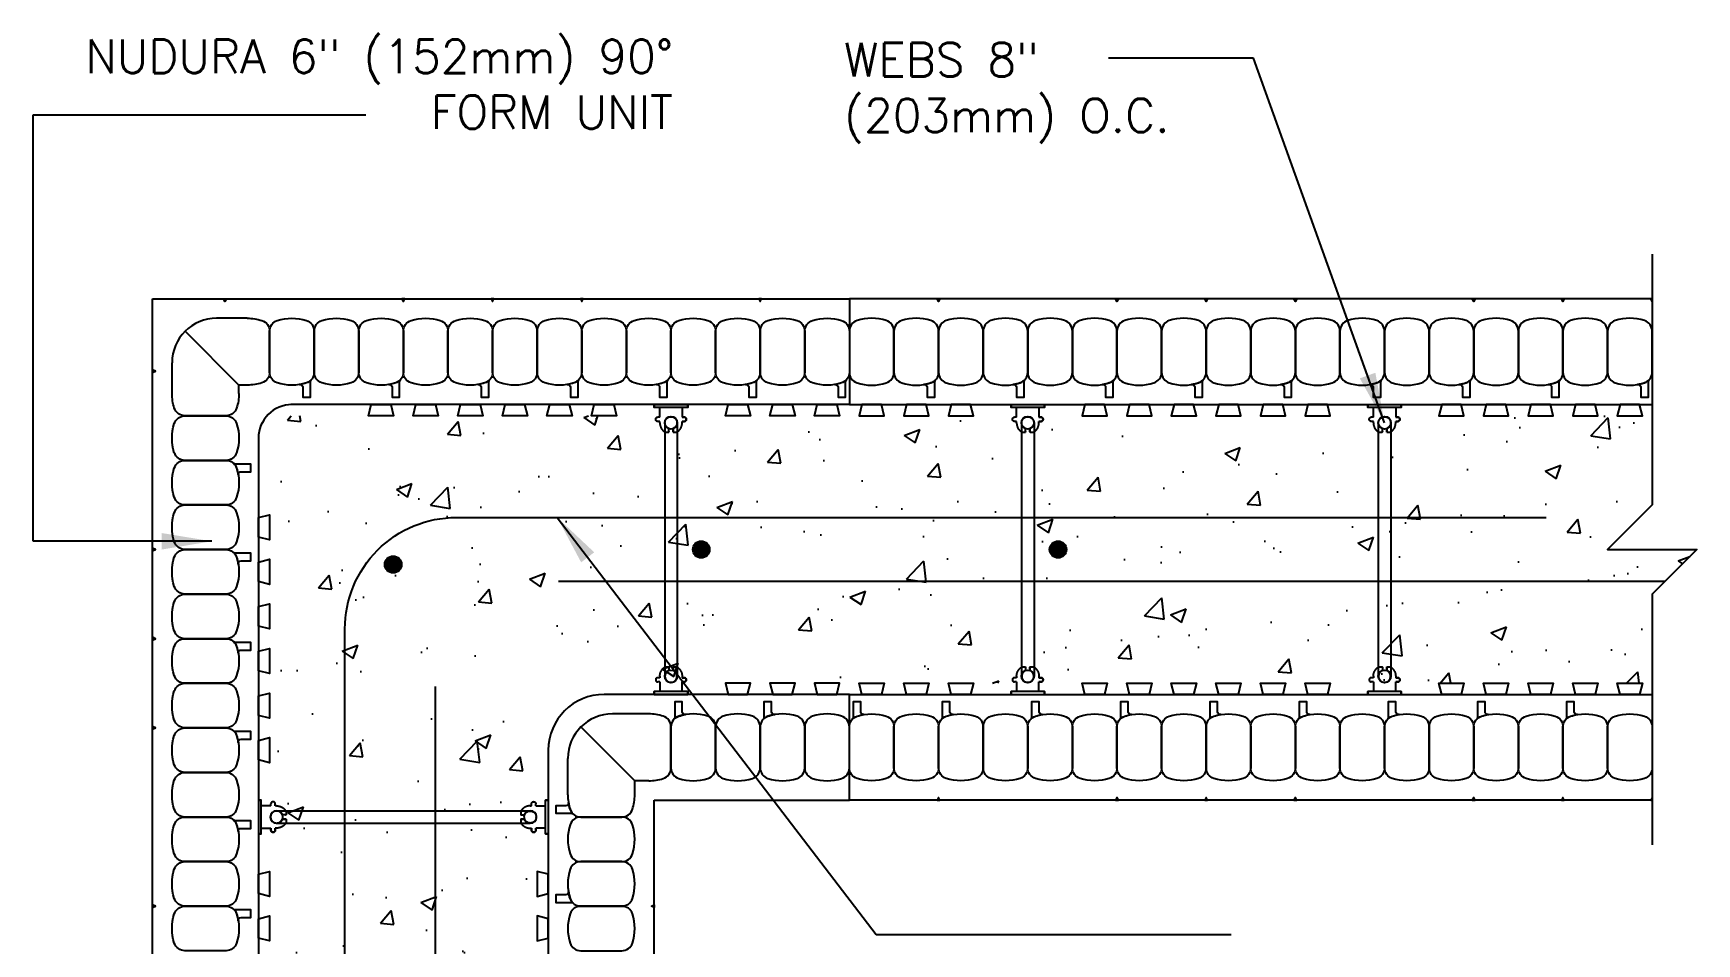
# Model space of a CAD drawing. Header units: inches. Extents: x 131.6 to 168.9, y 194.9 to 245.1.
# Drawn here: x 131.57 to 168.86, y 224.71 to 245.14 of the extents above; entities that cross this region are included whole.
import ezdxf

# ---------------------------------------------------------------- set-up
doc = ezdxf.new("R2010")
doc.units = ezdxf.units.IN
doc.header["$MEASUREMENT"] = 0
for name, color, linetype in [('HATCH', 12, 'Continuous'), ('line25', 2, 'Continuous'), ('LINE3', 3, 'Continuous'), ('LINE50', 5, 'Continuous'), ('LINE65', 3, 'Continuous'), ('LINE9', 9, 'Continuous'), ('TEXT', 4, 'Continuous')]:
    doc.layers.add(name, color=color, linetype=linetype)
doc.styles.add('DIM', font='romans.shx', dxfattribs={"width": 0.7})
doc.styles.get("Standard").update_dxf_attribs({"font": 'romans.shx', "height": 0.75})
doc.dimstyles.new('ext_12', dxfattribs={"dimscale": 12, "dimtxt": 0.09375, "dimasz": 0.09375, "dimexe": 0.09375, "dimexo": 0.0625, "dimgap": 0.0625, "dimtad": 1, "dimdec": 1, "dimzin": 3, "dimdsep": 46, "dimlunit": 4, "dimtxsty": 'DIM', "dimcen": 0.09, "dimdle": 0.09375, "dimclrt": 4, "dimadec": 0, "dimazin": 0, "dimtfac": 1, "dimtdec": 1, "dimtmove": 2, "dimatfit": 3, "dimfxl": 0, "dimfrac": 2, "dimtolj": 1, "dimtzin": 0, "dimarcsym": 0})

# ---------------------------------------------------------------- blocks, each defined once
blk = doc.blocks.new('WEB_6_CENTRE_TOP')
for p, q in [((5.688, 0.141), (0, 0.141)), ((5.688, -0.141), (0, -0.141))]:
    blk.add_line(p, q)
for centre in [(0, 0), (5.688, 0)]:
    blk.add_circle(centre, 0.141)
blk = doc.blocks.new('WEB_CENTRE_TOP')
for p, q in [((-0.141, 5.688), (-0.141, 0)), ((0.141, 5.688), (0.141, 0))]:
    blk.add_line(p, q)
for centre in [(0, 5.688), (0, 0)]:
    blk.add_circle(centre, 0.141)
blk = doc.blocks.new('Connector')
blk.add_point((0.271, 0))
at = {"layer": 'LINE9'}
for p, q in [((0, 0.375), (0, -0.375)), ((0.062, -0.375), (0.062, 0.375)), ((0.281, 0.25), (0.062, 0.25))]:
    blk.add_line(p, q, dxfattribs=at)
for points, weights in [([(0.007, 0.375), (0.004, 0.375), (0, 0.375)], [1, 0.972587069138, 0.950305488115]), ([(0.327, 0.343), (0.308, 0.343), (0.281, 0.317), (0.281, 0.297)], [1, 0.85355339, 0.85355339, 1]), ([(0.328, 0.343), (0.327, 0.343), (0.327, 0.343)], [1, 0.70710678, 1]), ([(0.375, 0.297), (0.375, 0.317), (0.348, 0.343), (0.329, 0.343)], [1, 0.85355339, 0.85355339, 1]), ([(0.406, 0.25), (0.546, 0.25), (0.619, 0.131)], [0.958404415409, 0.794674173519, 0.864651571113]), ([(0.619, 0.052), (0.612, 0.049), (0.604, 0.049)], [0.83615024178, 0.892081430621, 1]), ([(0.281, -0.297), (0.281, -0.317), (0.308, -0.343), (0.327, -0.343)], [1, 0.85355339, 0.85355339, 1]), ([(0.327, -0.343), (0.281, -0.343), (0.281, -0.297)], [1, 0.70710678, 1]), ([(0.329, -0.343), (0.348, -0.343), (0.375, -0.317), (0.375, -0.297)], [1, 0.85355339, 0.85355339, 1]), ([(0.375, -0.297), (0.375, -0.343), (0.329, -0.343)], [1, 0.70710678, 1]), ([(0.619, -0.131), (0.546, -0.25), (0.406, -0.25)], [0.864651574428, 0.794674169686, 0.958404415195]), ([(0.604, -0.049), (0.612, -0.049), (0.619, -0.052)], [1, 0.89208144177, 0.836150253337]), ([(0, -0.375), (0.004, -0.375), (0.007, -0.375)], [0.950305488115, 0.972587069138, 1])]:
    blk.add_rational_spline(points, weights, degree=2, dxfattribs=at)
for points, degree in [([(0, 0.375), (0.002, 0.375), (0.005, 0.375), (0.007, 0.375)], 3), ([(0.007, 0.375), (0.021, 0.375), (0.051, 0.375), (0.062, 0.375), (0.062, 0.375)], 3), ([(0.281, 0.25), (0.281, 0.297)], 1), ([(0.327, 0.343), (0.327, 0.343), (0.328, 0.343), (0.328, 0.343)], 3), ([(0.328, 0.343), (0.329, 0.343), (0.329, 0.343), (0.329, 0.343)], 3), ([(0.375, 0.25), (0.375, 0.297)], 1), ([(0.406, 0.25), (0.375, 0.25)], 1), ([(0.406, 0.25), (0.406, 0.25)], 1), ([(0.406, 0.25), (0.406, 0.25)], 1), ([(0.406, 0.25), (0.406, 0.25)], 1), ([(0.406, 0.25), (0.406, 0.25)], 1), ([(0.406, 0.25), (0.406, 0.25)], 1), ([(0.406, 0.25), (0.406, 0.25)], 1), ([(0.406, 0.25), (0.406, 0.25)], 1), ([(0.406, 0.25), (0.406, 0.25)], 1), ([(0.406, 0.25), (0.406, 0.25)], 1), ([(0.406, 0.25), (0.406, 0.25)], 1), ([(0.406, 0.25), (0.406, 0.25)], 1), ([(0.406, 0.25), (0.406, 0.25)], 1), ([(0.406, 0.25), (0.406, 0.25)], 1), ([(0.406, 0.25), (0.406, 0.25)], 1), ([(0.406, 0.25), (0.406, 0.25)], 1), ([(0.406, 0.25), (0.406, 0.25)], 1), ([(0.406, 0.25), (0.406, 0.25)], 1), ([(0.406, 0.25), (0.406, 0.25)], 1), ([(0.406, 0.25), (0.406, 0.25)], 1), ([(0.406, 0.25), (0.406, 0.25)], 1), ([(0.406, 0.25), (0.406, 0.25)], 1), ([(0.406, 0.25), (0.406, 0.25)], 1), ([(0.406, 0.25), (0.406, 0.25)], 1), ([(0.406, 0.25), (0.406, 0.25)], 1), ([(0.604, 0.049), (0.532, 0.049)], 1), ([(0.532, 0.049), (0.532, 0.049)], 1), ([(0.532, 0.049), (0.532, 0.049)], 1), ([(0.532, 0.049), (0.532, 0.049)], 1), ([(0.532, 0.049), (0.532, 0.049)], 1), ([(0.532, 0.049), (0.532, 0.049)], 1), ([(0.532, 0.049), (0.532, 0.049)], 1), ([(0.532, 0.049), (0.532, 0.049)], 1), ([(0.532, 0.049), (0.532, 0.049)], 1), ([(0.532, 0.049), (0.532, 0.049)], 1), ([(0.532, 0.049), (0.532, 0.049)], 1), ([(0.604, 0.049), (0.609, 0.049), (0.614, 0.05), (0.619, 0.052)], 3), ([(0.604, 0.049), (0.604, 0.049)], 1), ([(0.604, 0.049), (0.604, 0.049)], 1), ([(0.604, 0.049), (0.604, 0.049)], 1), ([(0.604, 0.049), (0.604, 0.049)], 1), ([(0.619, 0.131), (0.619, 0.052)], 1), ([(0.619, 0.131), (0.619, 0.131)], 1), ([(0.619, 0.131), (0.619, 0.131)], 1), ([(0.619, 0.131), (0.619, 0.131)], 1), ([(0.619, 0.131), (0.619, 0.131)], 1), ([(0.062, -0.25), (0.281, -0.25)], 1), ([(0.281, -0.297), (0.281, -0.25)], 1), ([(0.281, -0.25), (0.281, -0.297)], 1), ([(0.328, -0.343), (0.328, -0.343), (0.327, -0.343), (0.327, -0.343)], 3), ([(0.329, -0.343), (0.329, -0.343), (0.329, -0.343), (0.328, -0.343)], 3), ([(0.375, -0.25), (0.375, -0.297)], 1), ([(0.375, -0.297), (0.375, -0.25)], 1), ([(0.406, -0.25), (0.375, -0.25)], 1), ([(0.406, -0.25), (0.406, -0.25)], 1), ([(0.406, -0.25), (0.406, -0.25)], 1), ([(0.406, -0.25), (0.406, -0.25)], 1), ([(0.406, -0.25), (0.406, -0.25)], 1), ([(0.406, -0.25), (0.406, -0.25)], 1), ([(0.406, -0.25), (0.406, -0.25)], 1), ([(0.406, -0.25), (0.406, -0.25)], 1), ([(0.406, -0.25), (0.406, -0.25)], 1), ([(0.406, -0.25), (0.406, -0.25)], 1), ([(0.406, -0.25), (0.406, -0.25)], 1), ([(0.406, -0.25), (0.406, -0.25)], 1), ([(0.532, -0.049), (0.604, -0.049)], 1), ([(0.604, -0.049), (0.58, -0.049), (0.556, -0.049), (0.532, -0.049)], 3), ([(0.532, -0.049), (0.532, -0.049)], 1), ([(0.532, -0.049), (0.532, -0.049)], 1), ([(0.532, -0.049), (0.532, -0.049)], 1), ([(0.532, -0.049), (0.532, -0.049)], 1), ([(0.619, -0.052), (0.614, -0.05), (0.609, -0.049), (0.604, -0.049)], 3), ([(0.604, -0.049), (0.604, -0.049)], 1), ([(0.604, -0.049), (0.604, -0.049)], 1), ([(0.604, -0.049), (0.604, -0.049)], 1), ([(0.604, -0.049), (0.604, -0.049)], 1), ([(0.604, -0.049), (0.604, -0.049)], 1), ([(0.604, -0.049), (0.604, -0.049)], 1), ([(0.604, -0.049), (0.604, -0.049)], 1), ([(0.604, -0.049), (0.604, -0.049)], 1), ([(0.619, -0.052), (0.619, -0.131)], 1), ([(0.619, -0.131), (0.619, -0.131)], 1), ([(0.619, -0.131), (0.619, -0.131)], 1), ([(0.619, -0.131), (0.619, -0.131)], 1), ([(0.619, -0.131), (0.619, -0.131)], 1), ([(0.007, -0.375), (0.005, -0.375), (0.002, -0.375), (0, -0.375)], 3), ([(0.062, -0.375), (0.062, -0.375), (0.051, -0.375), (0.021, -0.375), (0.007, -0.375)], 3)]:
    blk.add_open_spline(points, degree=degree, dxfattribs=at)
for points, weights, knots in [([(0.062, 0.375), (0.062, 0.375), (0.046, 0.375), (0.03, 0.375), (0.007, 0.375)], [0.868718858569, 0.861102746415, 1, 0.861102734288, 0.868718859898], [0, 0, 0, 0.5, 0.5, 1, 1, 1]), ([(0.532, 0.049), (0.472, 0.203), (0.333, 0.113), (0.157, 0), (0.333, -0.113), (0.472, -0.203), (0.532, -0.049)], [0.899508922286, 0.599718215298, 1, 0.54226024, 1, 0.599718224335, 0.899508908749], [0, 0, 0, 0.318112, 0.318112, 0.681888, 0.681888, 1, 1, 1]), ([(0.007, -0.375), (0.03, -0.375), (0.046, -0.375), (0.062, -0.375), (0.062, -0.375)], [0.868718859319, 0.861102739573, 1, 0.861102742958, 0.868718858948], [0, 0, 0, 0.5, 0.5, 1, 1, 1])]:
    blk.add_rational_spline(points, weights, degree=2, knots=knots, dxfattribs=at)

msp = doc.modelspace()

# ---------------------------------------------------------------- hatches: boundary and pattern name
at = {"layer": 'HATCH'}
h = msp.add_hatch(dxfattribs=at)
h.set_pattern_fill('AR-CONC', color=256, scale=0.5, style=0)
h.set_pattern_definition([(50, (18.8955, 17.3955), (3.5863, -0.31376), [0.375, -4.125]), (355, (18.8955, 17.3955), (-0.693757, 3.76096), [0.3, -3.3]), (100.4514, (19.1944, 17.3694), (2.892547, 3.447198), [0.3187, -3.50571]), (46.1842, (18.8955, 18.3955), (5.336205, -0.827595), [0.5625, -6.1875]), (96.6356, (19.34, 18.3265), (4.67331, 4.87059), [0.47805, -5.25856]), (351.1842, (18.8955, 18.3955), (4.67331, 4.87059), [0.45, -4.95]), (21, (19.3955, 18.1455), (2.984535, -2.013094), [0.375, -4.125]), (326, (19.3955, 18.1455), (1.216577, 3.62575), [0.3, -3.3]), (71.4514, (19.6443, 17.9777), (4.201113, 1.612652), [0.3187, -3.50571]), (37.5, (18.8955, 17.3955), (0.060799, 1.664469), [0, -3.26, 0, -3.35, 0, -3.3125]), (7.5, (18.8955, 17.3955), (1.315348, 1.972059), [0, -1.91, 0, -3.185, 0, -1.2625]), (327.5, (17.7805, 17.3955), (2.669112, -0.1127744), [0, -1.25, 0, -3.9, 0, -5.175]), (317.5, (17.2805, 17.3955), (2.91593, 0.500525), [0, -1.625, 0, -2.59, 0, -3.675])])
h.paths.add_polyline_path([(167.865, 234.557), (167.865, 236.557), (136.865, 236.557), (136.865, 202.557), (138.865, 202.557), (139.865, 203.557), (139.865, 201.557), (140.865, 202.557), (142.865, 202.557), (142.865, 230.557), (167.865, 230.557), (167.865, 232.557), (168.865, 233.557), (166.865, 233.557)])
at = {"layer": 'LINE3'}
for points in [[(146.357, 233.557, 1), (146.732, 233.557, 1)], [(154.357, 233.557, 1), (154.732, 233.557, 1)], [(139.822, 233.221, 1), (139.447, 233.221, 1)]]:
    msp.add_hatch(color=256, dxfattribs=at).paths.add_polyline_path(points)

# ---------------------------------------------------------------- linework, layer by layer
at = {"layer": 'line25'}
for p, q in [((149.865, 236.807), (137.345, 236.807)), ((149.865, 236.807), (167.865, 236.807)), ((136.615, 236.057), (136.615, 207.557)), ((149.865, 230.307), (144.365, 230.307)), ((149.865, 230.307), (167.865, 230.307)), ((143.115, 229.057), (143.115, 207.557))]:
    msp.add_line(p, q, dxfattribs=at)
for points in [[(139.584, 236.807), (139.646, 236.557), (139.084, 236.557), (139.146, 236.807)], [(140.584, 236.807), (140.646, 236.557), (140.084, 236.557), (140.146, 236.807)], [(141.584, 236.807), (141.646, 236.557), (141.084, 236.557), (141.146, 236.807)], [(142.584, 236.807), (142.646, 236.557), (142.084, 236.557), (142.146, 236.807)], [(143.584, 236.807), (143.646, 236.557), (143.084, 236.557), (143.146, 236.807)], [(144.584, 236.807), (144.646, 236.557), (144.084, 236.557), (144.146, 236.807)], [(147.584, 236.807), (147.646, 236.557), (147.084, 236.557), (147.146, 236.807)], [(148.584, 236.807), (148.646, 236.557), (148.084, 236.557), (148.146, 236.807)], [(149.584, 236.807), (149.646, 236.557), (149.084, 236.557), (149.146, 236.807)], [(150.146, 236.807), (150.084, 236.557), (150.646, 236.557), (150.584, 236.807)], [(151.146, 236.807), (151.084, 236.557), (151.646, 236.557), (151.584, 236.807)], [(152.146, 236.807), (152.084, 236.557), (152.646, 236.557), (152.584, 236.807)], [(155.146, 236.807), (155.084, 236.557), (155.646, 236.557), (155.584, 236.807)], [(156.146, 236.807), (156.084, 236.557), (156.646, 236.557), (156.584, 236.807)], [(157.146, 236.807), (157.084, 236.557), (157.646, 236.557), (157.584, 236.807)], [(158.146, 236.807), (158.084, 236.557), (158.646, 236.557), (158.584, 236.807)], [(159.146, 236.807), (159.084, 236.557), (159.646, 236.557), (159.584, 236.807)], [(160.146, 236.807), (160.084, 236.557), (160.646, 236.557), (160.584, 236.807)], [(163.146, 236.807), (163.084, 236.557), (163.646, 236.557), (163.584, 236.807)], [(164.146, 236.807), (164.084, 236.557), (164.646, 236.557), (164.584, 236.807)], [(165.146, 236.807), (165.084, 236.557), (165.646, 236.557), (165.584, 236.807)], [(166.146, 236.807), (166.084, 236.557), (166.646, 236.557), (166.584, 236.807)], [(167.146, 236.807), (167.084, 236.557), (167.646, 236.557), (167.584, 236.807)], [(136.615, 234.276), (136.865, 234.338), (136.865, 233.776), (136.615, 233.838)], [(136.615, 233.276), (136.865, 233.338), (136.865, 232.776), (136.615, 232.838)], [(136.615, 232.276), (136.865, 232.338), (136.865, 231.776), (136.615, 231.838)], [(136.615, 231.276), (136.865, 231.338), (136.865, 230.776), (136.615, 230.838)], [(147.584, 230.307), (147.646, 230.557), (147.084, 230.557), (147.146, 230.307)], [(148.584, 230.307), (148.646, 230.557), (148.084, 230.557), (148.146, 230.307)], [(149.584, 230.307), (149.646, 230.557), (149.084, 230.557), (149.146, 230.307)], [(150.146, 230.307), (150.084, 230.557), (150.646, 230.557), (150.584, 230.307)], [(151.146, 230.307), (151.084, 230.557), (151.646, 230.557), (151.584, 230.307)], [(152.146, 230.307), (152.084, 230.557), (152.646, 230.557), (152.584, 230.307)], [(155.146, 230.307), (155.084, 230.557), (155.646, 230.557), (155.584, 230.307)], [(156.146, 230.307), (156.084, 230.557), (156.646, 230.557), (156.584, 230.307)], [(157.146, 230.307), (157.084, 230.557), (157.646, 230.557), (157.584, 230.307)], [(158.146, 230.307), (158.084, 230.557), (158.646, 230.557), (158.584, 230.307)], [(159.146, 230.307), (159.084, 230.557), (159.646, 230.557), (159.584, 230.307)], [(160.146, 230.307), (160.084, 230.557), (160.646, 230.557), (160.584, 230.307)], [(163.146, 230.307), (163.084, 230.557), (163.646, 230.557), (163.584, 230.307)], [(164.146, 230.307), (164.084, 230.557), (164.646, 230.557), (164.584, 230.307)], [(165.146, 230.307), (165.084, 230.557), (165.646, 230.557), (165.584, 230.307)], [(166.146, 230.307), (166.084, 230.557), (166.646, 230.557), (166.584, 230.307)], [(167.146, 230.307), (167.084, 230.557), (167.646, 230.557), (167.584, 230.307)], [(136.615, 230.276), (136.865, 230.338), (136.865, 229.776), (136.615, 229.838)], [(136.615, 229.276), (136.865, 229.338), (136.865, 228.776), (136.615, 228.838)], [(136.615, 226.276), (136.865, 226.338), (136.865, 225.776), (136.615, 225.838)], [(143.115, 226.276), (142.865, 226.338), (142.865, 225.776), (143.115, 225.838)], [(136.615, 225.276), (136.865, 225.338), (136.865, 224.776), (136.615, 224.838)], [(143.115, 225.276), (142.865, 225.338), (142.865, 224.776), (143.115, 224.838)]]:
    msp.add_lwpolyline(points, close=True, dxfattribs=at)
for centre, radius, end in [((137.365, 236.057), 0.75, 180.0193), ((144.365, 229.057), 1.25, 180)]:
    msp.add_arc(centre, radius, 90, end, dxfattribs=at)
at = {"layer": 'LINE3'}
for p, q in [((168.146, 232.839), (143.345, 232.839)), ((140.583, 202.276), (140.583, 230.487))]:
    msp.add_line(p, q, dxfattribs=at)
for centre in [(146.544, 233.557), (154.544, 233.557), (139.635, 233.221)]:
    msp.add_circle(centre, 0.188, dxfattribs=at)
at = {"layer": 'LINE50'}
for p, q in [((134.24, 207.557), (134.24, 239.182)), ((134.24, 239.182), (149.865, 239.182)), ((149.865, 239.182), (149.865, 236.807)), ((167.865, 239.182), (149.865, 239.182)), ((149.865, 239.182), (149.865, 236.807)), ((149.865, 227.932), (149.865, 230.307)), ((149.865, 227.932), (149.865, 230.307)), ((145.49, 207.557), (145.49, 227.932)), ((145.49, 227.932), (149.865, 227.932)), ((167.865, 227.932), (149.865, 227.932))]:
    msp.add_line(p, q, dxfattribs=at)
at = {"layer": 'LINE65', "flags": 128}
msp.add_lwpolyline([(138.555, 207.932), (138.555, 231.776), (138.555, 231.776, -0.414214), (141.055, 234.276), (165.49, 234.276)], format="xyb", dxfattribs=at)
at = {"layer": 'LINE9'}
for p, q in [((136.365, 238.745), (135.677, 238.745)), ((136.177, 237.245), (134.97, 238.452)), ((134.677, 237.057), (134.677, 237.745)), ((136.365, 237.245), (136.177, 237.245)), ((136.177, 237.057), (136.177, 237.245)), ((145.365, 229.87), (144.552, 229.87)), ((145.052, 228.37), (143.845, 229.577)), ((143.552, 228.057), (143.552, 228.87)), ((145.052, 228.057), (145.052, 228.37)), ((145.365, 228.37), (145.052, 228.37))]:
    msp.add_line(p, q, dxfattribs=at)
for points in [[(167.865, 240.182), (167.865, 234.557), (166.865, 233.557), (168.865, 233.557), (167.865, 232.557), (167.865, 226.932)], [(167.865, 239.118), (167.833, 239.182), (167.865, 239.182)], [(167.865, 227.997), (167.833, 227.932), (167.865, 227.932)]]:
    msp.add_lwpolyline(points, dxfattribs=at)
for points in [[(135.896, 239.182), (135.865, 239.118), (135.833, 239.182)], [(139.833, 239.182), (139.865, 239.118), (139.896, 239.182)], [(141.833, 239.182), (141.865, 239.118), (141.896, 239.182)], [(143.833, 239.182), (143.865, 239.118), (143.896, 239.182)], [(147.833, 239.182), (147.865, 239.118), (147.896, 239.182)], [(151.896, 239.182), (151.865, 239.118), (151.833, 239.182)], [(155.896, 239.182), (155.865, 239.118), (155.833, 239.182)], [(157.896, 239.182), (157.865, 239.118), (157.833, 239.182)], [(159.896, 239.182), (159.865, 239.118), (159.833, 239.182)], [(163.896, 239.182), (163.865, 239.118), (163.833, 239.182)], [(165.896, 239.182), (165.865, 239.118), (165.833, 239.182)], [(134.24, 237.526), (134.304, 237.557), (134.24, 237.588)], [(134.24, 233.526), (134.304, 233.557), (134.24, 233.588)], [(134.24, 231.526), (134.304, 231.557), (134.24, 231.588)], [(134.24, 229.526), (134.304, 229.557), (134.24, 229.588)], [(151.896, 227.932), (151.865, 227.997), (151.833, 227.932)], [(155.896, 227.932), (155.865, 227.997), (155.833, 227.932)], [(157.896, 227.932), (157.865, 227.997), (157.833, 227.932)], [(159.896, 227.932), (159.865, 227.997), (159.833, 227.932)], [(163.896, 227.932), (163.865, 227.997), (163.833, 227.932)], [(165.896, 227.932), (165.865, 227.997), (165.833, 227.932)], [(134.24, 225.526), (134.304, 225.557), (134.24, 225.588)], [(145.49, 225.526), (145.425, 225.557), (145.49, 225.588)]]:
    msp.add_lwpolyline(points, close=True, dxfattribs=at)
for points in [[(136.365, 238.745, -0.078351), (136.692, 238.693, -0.325305), (136.865, 238.455), (136.865, 237.534, -0.325305), (136.692, 237.296, -0.157671)], [(136.692, 237.296, -0.078351), (136.365, 237.245, -0.325305)], [(136.177, 237.057, -0.078351), (136.126, 236.73, -0.325305), (135.888, 236.557), (134.967, 236.557, -0.325305), (134.729, 236.73, -0.078351), (134.677, 237.057, -0.325305)], [(145.692, 229.818, 0.078351), (145.365, 229.87, 0.325305)], [(145.365, 228.37, 0.078351), (145.692, 228.421, 0.325305), (145.865, 228.659), (145.865, 229.58, 0.325305), (145.692, 229.818, 0.157671)], [(143.552, 228.057, 0.078351), (143.604, 227.73, 0.325305), (143.842, 227.557), (144.763, 227.557, 0.325305), (145.001, 227.73, 0.078351), (145.052, 228.057, 0.325305)]]:
    msp.add_lwpolyline(points, format="xyb", dxfattribs=at)
for points in [[(137.692, 237.296, -0.157671), (137.038, 237.296, -0.325305), (136.865, 237.534), (136.865, 238.455, -0.325305), (137.038, 238.693, -0.157671), (137.692, 238.693, -0.325305), (137.865, 238.455), (137.865, 237.534, -0.325305)], [(138.692, 237.296, -0.157671), (138.038, 237.296, -0.325305), (137.865, 237.534), (137.865, 238.455, -0.325305), (138.038, 238.693, -0.157671), (138.692, 238.693, -0.325305), (138.865, 238.455), (138.865, 237.534, -0.325305)], [(139.692, 237.296, -0.157671), (139.038, 237.296, -0.325305), (138.865, 237.534), (138.865, 238.455, -0.325305), (139.038, 238.693, -0.157671), (139.692, 238.693, -0.325305), (139.865, 238.455), (139.865, 237.534, -0.325305)], [(140.692, 237.296, -0.157671), (140.038, 237.296, -0.325305), (139.865, 237.534), (139.865, 238.455, -0.325305), (140.038, 238.693, -0.157671), (140.692, 238.693, -0.325305), (140.865, 238.455), (140.865, 237.534, -0.325305)], [(141.692, 237.296, -0.157671), (141.038, 237.296, -0.325305), (140.865, 237.534), (140.865, 238.455, -0.325305), (141.038, 238.693, -0.157671), (141.692, 238.693, -0.325305), (141.865, 238.455), (141.865, 237.534, -0.325305)], [(142.692, 237.296, -0.157671), (142.038, 237.296, -0.325305), (141.865, 237.534), (141.865, 238.455, -0.325305), (142.038, 238.693, -0.157671), (142.692, 238.693, -0.325305), (142.865, 238.455), (142.865, 237.534, -0.325305)], [(143.692, 237.296, -0.157671), (143.038, 237.296, -0.325305), (142.865, 237.534), (142.865, 238.455, -0.325305), (143.038, 238.693, -0.157671), (143.692, 238.693, -0.325305), (143.865, 238.455), (143.865, 237.534, -0.325305)], [(144.692, 237.296, -0.157671), (144.038, 237.296, -0.325305), (143.865, 237.534), (143.865, 238.455, -0.325305), (144.038, 238.693, -0.157671), (144.692, 238.693, -0.325305), (144.865, 238.455), (144.865, 237.534, -0.325305)], [(145.692, 237.296, -0.157671), (145.038, 237.296, -0.325305), (144.865, 237.534), (144.865, 238.455, -0.325305), (145.038, 238.693, -0.157671), (145.692, 238.693, -0.325305), (145.865, 238.455), (145.865, 237.534, -0.325305)], [(146.692, 237.296, -0.157671), (146.038, 237.296, -0.325305), (145.865, 237.534), (145.865, 238.455, -0.325305), (146.038, 238.693, -0.157671), (146.692, 238.693, -0.325305), (146.865, 238.455), (146.865, 237.534, -0.325305)], [(147.692, 237.296, -0.157671), (147.038, 237.296, -0.325305), (146.865, 237.534), (146.865, 238.455, -0.325305), (147.038, 238.693, -0.157671), (147.692, 238.693, -0.325305), (147.865, 238.455), (147.865, 237.534, -0.325305)], [(148.692, 237.296, -0.157671), (148.038, 237.296, -0.325305), (147.865, 237.534), (147.865, 238.455, -0.325305), (148.038, 238.693, -0.157671), (148.692, 238.693, -0.325305), (148.865, 238.455), (148.865, 237.534, -0.325305)], [(149.692, 237.296, -0.157671), (149.038, 237.296, -0.325305), (148.865, 237.534), (148.865, 238.455, -0.325305), (149.038, 238.693, -0.157671), (149.692, 238.693, -0.325305), (149.865, 238.455), (149.865, 237.534, -0.325305)], [(150.038, 237.296, 0.157671), (150.692, 237.296, 0.325305), (150.865, 237.534), (150.865, 238.455, 0.325305), (150.692, 238.693, 0.157671), (150.038, 238.693, 0.325305), (149.865, 238.455), (149.865, 237.534, 0.325305)], [(151.038, 237.296, 0.157671), (151.692, 237.296, 0.325305), (151.865, 237.534), (151.865, 238.455, 0.325305), (151.692, 238.693, 0.157671), (151.038, 238.693, 0.325305), (150.865, 238.455), (150.865, 237.534, 0.325305)], [(152.038, 237.296, 0.157671), (152.692, 237.296, 0.325305), (152.865, 237.534), (152.865, 238.455, 0.325305), (152.692, 238.693, 0.157671), (152.038, 238.693, 0.325305), (151.865, 238.455), (151.865, 237.534, 0.325305)], [(153.038, 237.296, 0.157671), (153.692, 237.296, 0.325305), (153.865, 237.534), (153.865, 238.455, 0.325305), (153.692, 238.693, 0.157671), (153.038, 238.693, 0.325305), (152.865, 238.455), (152.865, 237.534, 0.325305)], [(154.038, 237.296, 0.157671), (154.692, 237.296, 0.325305), (154.865, 237.534), (154.865, 238.455, 0.325305), (154.692, 238.693, 0.157671), (154.038, 238.693, 0.325305), (153.865, 238.455), (153.865, 237.534, 0.325305)], [(155.038, 237.296, 0.157671), (155.692, 237.296, 0.325305), (155.865, 237.534), (155.865, 238.455, 0.325305), (155.692, 238.693, 0.157671), (155.038, 238.693, 0.325305), (154.865, 238.455), (154.865, 237.534, 0.325305)], [(156.038, 237.296, 0.157671), (156.692, 237.296, 0.325305), (156.865, 237.534), (156.865, 238.455, 0.325305), (156.692, 238.693, 0.157671), (156.038, 238.693, 0.325305), (155.865, 238.455), (155.865, 237.534, 0.325305)], [(157.038, 237.296, 0.157671), (157.692, 237.296, 0.325305), (157.865, 237.534), (157.865, 238.455, 0.325305), (157.692, 238.693, 0.157671), (157.038, 238.693, 0.325305), (156.865, 238.455), (156.865, 237.534, 0.325305)], [(158.038, 237.296, 0.157671), (158.692, 237.296, 0.325305), (158.865, 237.534), (158.865, 238.455, 0.325305), (158.692, 238.693, 0.157671), (158.038, 238.693, 0.325305), (157.865, 238.455), (157.865, 237.534, 0.325305)], [(159.038, 237.296, 0.157671), (159.692, 237.296, 0.325305), (159.865, 237.534), (159.865, 238.455, 0.325305), (159.692, 238.693, 0.157671), (159.038, 238.693, 0.325305), (158.865, 238.455), (158.865, 237.534, 0.325305)], [(160.038, 237.296, 0.157671), (160.692, 237.296, 0.325305), (160.865, 237.534), (160.865, 238.455, 0.325305), (160.692, 238.693, 0.157671), (160.038, 238.693, 0.325305), (159.865, 238.455), (159.865, 237.534, 0.325305)], [(161.038, 237.296, 0.157671), (161.692, 237.296, 0.325305), (161.865, 237.534), (161.865, 238.455, 0.325305), (161.692, 238.693, 0.157671), (161.038, 238.693, 0.325305), (160.865, 238.455), (160.865, 237.534, 0.325305)], [(162.038, 237.296, 0.157671), (162.692, 237.296, 0.325305), (162.865, 237.534), (162.865, 238.455, 0.325305), (162.692, 238.693, 0.157671), (162.038, 238.693, 0.325305), (161.865, 238.455), (161.865, 237.534, 0.325305)], [(163.038, 237.296, 0.157671), (163.692, 237.296, 0.325305), (163.865, 237.534), (163.865, 238.455, 0.325305), (163.692, 238.693, 0.157671), (163.038, 238.693, 0.325305), (162.865, 238.455), (162.865, 237.534, 0.325305)], [(164.038, 237.296, 0.157671), (164.692, 237.296, 0.325305), (164.865, 237.534), (164.865, 238.455, 0.325305), (164.692, 238.693, 0.157671), (164.038, 238.693, 0.325305), (163.865, 238.455), (163.865, 237.534, 0.325305)], [(165.038, 237.296, 0.157671), (165.692, 237.296, 0.325305), (165.865, 237.534), (165.865, 238.455, 0.325305), (165.692, 238.693, 0.157671), (165.038, 238.693, 0.325305), (164.865, 238.455), (164.865, 237.534, 0.325305)], [(166.038, 237.296, 0.157671), (166.692, 237.296, 0.325305), (166.865, 237.534), (166.865, 238.455, 0.325305), (166.692, 238.693, 0.157671), (166.038, 238.693, 0.325305), (165.865, 238.455), (165.865, 237.534, 0.325305)], [(167.038, 237.296, 0.157671), (167.692, 237.296, 0.325305), (167.865, 237.534), (167.865, 238.455, 0.325305), (167.692, 238.693, 0.157671), (167.038, 238.693, 0.325305), (166.865, 238.455), (166.865, 237.534, 0.325305)], [(137.692, 237.296, -0.037267), (137.538, 237.259, -0.463036), (137.611, 237.197), (137.611, 236.976), (137.781, 236.976), (137.781, 237.322, -0.189002), (137.798, 237.364, -0.128407)], [(139.692, 237.296, -0.037267), (139.538, 237.259, -0.463036), (139.611, 237.197), (139.611, 236.976), (139.781, 236.976), (139.781, 237.322, -0.189002), (139.798, 237.364, -0.128407)], [(141.692, 237.296, -0.037267), (141.538, 237.259, -0.463036), (141.611, 237.197), (141.611, 236.976), (141.781, 236.976), (141.781, 237.322, -0.189002), (141.798, 237.364, -0.128407)], [(143.692, 237.296, -0.037267), (143.538, 237.259, -0.463036), (143.611, 237.197), (143.611, 236.976), (143.781, 236.976), (143.781, 237.322, -0.189002), (143.798, 237.364, -0.128407)], [(145.692, 237.296, -0.037267), (145.538, 237.259, -0.463036), (145.611, 237.197), (145.611, 236.976), (145.781, 236.976), (145.781, 237.322, -0.189002), (145.798, 237.364, -0.128407)], [(147.692, 237.296, -0.037267), (147.538, 237.259, -0.463036), (147.611, 237.197), (147.611, 236.976), (147.781, 236.976), (147.781, 237.322, -0.189002), (147.798, 237.364, -0.128407)], [(149.692, 237.296, -0.037267), (149.538, 237.259, -0.463036), (149.611, 237.197), (149.611, 236.976), (149.781, 236.976), (149.781, 237.322, -0.189002), (149.798, 237.364, -0.128407)], [(151.692, 237.296, -0.037267), (151.538, 237.259, -0.463036), (151.611, 237.197), (151.611, 236.976), (151.781, 236.976), (151.781, 237.322, -0.189002), (151.798, 237.364, -0.128407)], [(153.692, 237.296, -0.037267), (153.538, 237.259, -0.463036), (153.611, 237.197), (153.611, 236.976), (153.781, 236.976), (153.781, 237.322, -0.189002), (153.798, 237.364, -0.128407)], [(155.692, 237.296, -0.037267), (155.538, 237.259, -0.463036), (155.611, 237.197), (155.611, 236.976), (155.781, 236.976), (155.781, 237.322, -0.189002), (155.798, 237.364, -0.128407)], [(157.692, 237.296, -0.037267), (157.538, 237.259, -0.463036), (157.611, 237.197), (157.611, 236.976), (157.781, 236.976), (157.781, 237.322, -0.189002), (157.798, 237.364, -0.128407)], [(159.692, 237.296, -0.037267), (159.538, 237.259, -0.463036), (159.611, 237.197), (159.611, 236.976), (159.781, 236.976), (159.781, 237.322, -0.189002), (159.798, 237.364, -0.128407)], [(161.692, 237.296, -0.037267), (161.538, 237.259, -0.463036), (161.611, 237.197), (161.611, 236.976), (161.781, 236.976), (161.781, 237.322, -0.189002), (161.798, 237.364, -0.128407)], [(163.692, 237.296, -0.037267), (163.538, 237.259, -0.463036), (163.611, 237.197), (163.611, 236.976), (163.781, 236.976), (163.781, 237.322, -0.189002), (163.798, 237.364, -0.128407)], [(165.692, 237.296, -0.037267), (165.538, 237.259, -0.463036), (165.611, 237.197), (165.611, 236.976), (165.781, 236.976), (165.781, 237.322, -0.189002), (165.798, 237.364, -0.128407)], [(167.692, 237.296, -0.037267), (167.538, 237.259, -0.463036), (167.611, 237.197), (167.611, 236.976), (167.781, 236.976), (167.781, 237.322, -0.189002), (167.798, 237.364, -0.128407)], [(136.126, 236.384, -0.157671), (136.126, 235.73, -0.325305), (135.888, 235.557), (134.967, 235.557, -0.325305), (134.729, 235.73, -0.157671), (134.729, 236.384, -0.325305), (134.967, 236.557), (135.888, 236.557, -0.325305)], [(136.126, 235.384, -0.157671), (136.126, 234.73, -0.325305), (135.888, 234.557), (134.967, 234.557, -0.325305), (134.729, 234.73, -0.157671), (134.729, 235.384, -0.325305), (134.967, 235.557), (135.888, 235.557, -0.325305)], [(136.126, 235.384, -0.037267), (136.163, 235.23, -0.463036), (136.225, 235.303), (136.446, 235.303), (136.446, 235.474), (136.1, 235.474, -0.189002), (136.058, 235.491, -0.128407)], [(136.126, 234.384, -0.157671), (136.126, 233.73, -0.325305), (135.888, 233.557), (134.967, 233.557, -0.325305), (134.729, 233.73, -0.157671), (134.729, 234.384, -0.325305), (134.967, 234.557), (135.888, 234.557, -0.325305)], [(136.126, 233.384, -0.157671), (136.126, 232.73, -0.325305), (135.888, 232.557), (134.967, 232.557, -0.325305), (134.729, 232.73, -0.157671), (134.729, 233.384, -0.325305), (134.967, 233.557), (135.888, 233.557, -0.325305)], [(136.126, 233.384, -0.037267), (136.163, 233.23, -0.463036), (136.225, 233.303), (136.446, 233.303), (136.446, 233.474), (136.1, 233.474, -0.189002), (136.058, 233.491, -0.128407)], [(136.126, 232.384, -0.157671), (136.126, 231.73, -0.325305), (135.888, 231.557), (134.967, 231.557, -0.325305), (134.729, 231.73, -0.157671), (134.729, 232.384, -0.325305), (134.967, 232.557), (135.888, 232.557, -0.325305)], [(136.126, 231.384, -0.157671), (136.126, 230.73, -0.325305), (135.888, 230.557), (134.967, 230.557, -0.325305), (134.729, 230.73, -0.157671), (134.729, 231.384, -0.325305), (134.967, 231.557), (135.888, 231.557, -0.325305)], [(136.126, 231.384, -0.037267), (136.163, 231.23, -0.463036), (136.225, 231.303), (136.446, 231.303), (136.446, 231.474), (136.1, 231.474, -0.189002), (136.058, 231.491, -0.128407)], [(136.126, 230.384, -0.157671), (136.126, 229.73, -0.325305), (135.888, 229.557), (134.967, 229.557, -0.325305), (134.729, 229.73, -0.157671), (134.729, 230.384, -0.325305), (134.967, 230.557), (135.888, 230.557, -0.325305)], [(146.038, 229.818, -0.037267), (146.191, 229.855, -0.463036), (146.119, 229.917), (146.119, 230.139), (145.948, 230.139), (145.948, 229.793, -0.189002), (145.931, 229.75, -0.128407)], [(148.038, 229.818, -0.037267), (148.191, 229.855, -0.463036), (148.119, 229.917), (148.119, 230.139), (147.948, 230.139), (147.948, 229.793, -0.189002), (147.931, 229.75, -0.128407)], [(150.038, 229.818, -0.037267), (150.191, 229.855, -0.463036), (150.119, 229.917), (150.119, 230.139), (149.948, 230.139), (149.948, 229.793, -0.189002), (149.931, 229.75, -0.128407)], [(152.038, 229.818, -0.037267), (152.191, 229.855, -0.463036), (152.119, 229.917), (152.119, 230.139), (151.948, 230.139), (151.948, 229.793, -0.189002), (151.931, 229.75, -0.128407)], [(154.038, 229.818, -0.037267), (154.191, 229.855, -0.463036), (154.119, 229.917), (154.119, 230.139), (153.948, 230.139), (153.948, 229.793, -0.189002), (153.931, 229.75, -0.128407)], [(156.038, 229.818, -0.037267), (156.191, 229.855, -0.463036), (156.119, 229.917), (156.119, 230.139), (155.948, 230.139), (155.948, 229.793, -0.189002), (155.931, 229.75, -0.128407)], [(158.038, 229.818, -0.037267), (158.191, 229.855, -0.463036), (158.119, 229.917), (158.119, 230.139), (157.948, 230.139), (157.948, 229.793, -0.189002), (157.931, 229.75, -0.128407)], [(160.038, 229.818, -0.037267), (160.191, 229.855, -0.463036), (160.119, 229.917), (160.119, 230.139), (159.948, 230.139), (159.948, 229.793, -0.189002), (159.931, 229.75, -0.128407)], [(162.038, 229.818, -0.037267), (162.191, 229.855, -0.463036), (162.119, 229.917), (162.119, 230.139), (161.948, 230.139), (161.948, 229.793, -0.189002), (161.931, 229.75, -0.128407)], [(164.038, 229.818, -0.037267), (164.191, 229.855, -0.463036), (164.119, 229.917), (164.119, 230.139), (163.948, 230.139), (163.948, 229.793, -0.189002), (163.931, 229.75, -0.128407)], [(166.038, 229.818, -0.037267), (166.191, 229.855, -0.463036), (166.119, 229.917), (166.119, 230.139), (165.948, 230.139), (165.948, 229.793, -0.189002), (165.931, 229.75, -0.128407)], [(146.692, 229.818, 0.157671), (146.038, 229.818, 0.325305), (145.865, 229.58), (145.865, 228.659, 0.325305), (146.038, 228.421, 0.157671), (146.692, 228.421, 0.325305), (146.865, 228.659), (146.865, 229.58, 0.325305)], [(147.692, 229.818, 0.157671), (147.038, 229.818, 0.325305), (146.865, 229.58), (146.865, 228.659, 0.325305), (147.038, 228.421, 0.157671), (147.692, 228.421, 0.325305), (147.865, 228.659), (147.865, 229.58, 0.325305)], [(148.692, 229.818, 0.157671), (148.038, 229.818, 0.325305), (147.865, 229.58), (147.865, 228.659, 0.325305), (148.038, 228.421, 0.157671), (148.692, 228.421, 0.325305), (148.865, 228.659), (148.865, 229.58, 0.325305)], [(149.692, 229.818, 0.157671), (149.038, 229.818, 0.325305), (148.865, 229.58), (148.865, 228.659, 0.325305), (149.038, 228.421, 0.157671), (149.692, 228.421, 0.325305), (149.865, 228.659), (149.865, 229.58, 0.325305)], [(150.038, 229.818, -0.157671), (150.692, 229.818, -0.325305), (150.865, 229.58), (150.865, 228.659, -0.325305), (150.692, 228.421, -0.157671), (150.038, 228.421, -0.325305), (149.865, 228.659), (149.865, 229.58, -0.325305)], [(151.038, 229.818, -0.157671), (151.692, 229.818, -0.325305), (151.865, 229.58), (151.865, 228.659, -0.325305), (151.692, 228.421, -0.157671), (151.038, 228.421, -0.325305), (150.865, 228.659), (150.865, 229.58, -0.325305)], [(152.038, 229.818, -0.157671), (152.692, 229.818, -0.325305), (152.865, 229.58), (152.865, 228.659, -0.325305), (152.692, 228.421, -0.157671), (152.038, 228.421, -0.325305), (151.865, 228.659), (151.865, 229.58, -0.325305)], [(153.038, 229.818, -0.157671), (153.692, 229.818, -0.325305), (153.865, 229.58), (153.865, 228.659, -0.325305), (153.692, 228.421, -0.157671), (153.038, 228.421, -0.325305), (152.865, 228.659), (152.865, 229.58, -0.325305)], [(154.038, 229.818, -0.157671), (154.692, 229.818, -0.325305), (154.865, 229.58), (154.865, 228.659, -0.325305), (154.692, 228.421, -0.157671), (154.038, 228.421, -0.325305), (153.865, 228.659), (153.865, 229.58, -0.325305)], [(155.038, 229.818, -0.157671), (155.692, 229.818, -0.325305), (155.865, 229.58), (155.865, 228.659, -0.325305), (155.692, 228.421, -0.157671), (155.038, 228.421, -0.325305), (154.865, 228.659), (154.865, 229.58, -0.325305)], [(156.038, 229.818, -0.157671), (156.692, 229.818, -0.325305), (156.865, 229.58), (156.865, 228.659, -0.325305), (156.692, 228.421, -0.157671), (156.038, 228.421, -0.325305), (155.865, 228.659), (155.865, 229.58, -0.325305)], [(157.038, 229.818, -0.157671), (157.692, 229.818, -0.325305), (157.865, 229.58), (157.865, 228.659, -0.325305), (157.692, 228.421, -0.157671), (157.038, 228.421, -0.325305), (156.865, 228.659), (156.865, 229.58, -0.325305)], [(158.038, 229.818, -0.157671), (158.692, 229.818, -0.325305), (158.865, 229.58), (158.865, 228.659, -0.325305), (158.692, 228.421, -0.157671), (158.038, 228.421, -0.325305), (157.865, 228.659), (157.865, 229.58, -0.325305)], [(159.038, 229.818, -0.157671), (159.692, 229.818, -0.325305), (159.865, 229.58), (159.865, 228.659, -0.325305), (159.692, 228.421, -0.157671), (159.038, 228.421, -0.325305), (158.865, 228.659), (158.865, 229.58, -0.325305)], [(160.038, 229.818, -0.157671), (160.692, 229.818, -0.325305), (160.865, 229.58), (160.865, 228.659, -0.325305), (160.692, 228.421, -0.157671), (160.038, 228.421, -0.325305), (159.865, 228.659), (159.865, 229.58, -0.325305)], [(161.038, 229.818, -0.157671), (161.692, 229.818, -0.325305), (161.865, 229.58), (161.865, 228.659, -0.325305), (161.692, 228.421, -0.157671), (161.038, 228.421, -0.325305), (160.865, 228.659), (160.865, 229.58, -0.325305)], [(162.038, 229.818, -0.157671), (162.692, 229.818, -0.325305), (162.865, 229.58), (162.865, 228.659, -0.325305), (162.692, 228.421, -0.157671), (162.038, 228.421, -0.325305), (161.865, 228.659), (161.865, 229.58, -0.325305)], [(163.038, 229.818, -0.157671), (163.692, 229.818, -0.325305), (163.865, 229.58), (163.865, 228.659, -0.325305), (163.692, 228.421, -0.157671), (163.038, 228.421, -0.325305), (162.865, 228.659), (162.865, 229.58, -0.325305)], [(164.038, 229.818, -0.157671), (164.692, 229.818, -0.325305), (164.865, 229.58), (164.865, 228.659, -0.325305), (164.692, 228.421, -0.157671), (164.038, 228.421, -0.325305), (163.865, 228.659), (163.865, 229.58, -0.325305)], [(165.038, 229.818, -0.157671), (165.692, 229.818, -0.325305), (165.865, 229.58), (165.865, 228.659, -0.325305), (165.692, 228.421, -0.157671), (165.038, 228.421, -0.325305), (164.865, 228.659), (164.865, 229.58, -0.325305)], [(166.038, 229.818, -0.157671), (166.692, 229.818, -0.325305), (166.865, 229.58), (166.865, 228.659, -0.325305), (166.692, 228.421, -0.157671), (166.038, 228.421, -0.325305), (165.865, 228.659), (165.865, 229.58, -0.325305)], [(167.038, 229.818, -0.157671), (167.692, 229.818, -0.325305), (167.865, 229.58), (167.865, 228.659, -0.325305), (167.692, 228.421, -0.157671), (167.038, 228.421, -0.325305), (166.865, 228.659), (166.865, 229.58, -0.325305)], [(136.126, 229.384, -0.157671), (136.126, 228.73, -0.325305), (135.888, 228.557), (134.967, 228.557, -0.325305), (134.729, 228.73, -0.157671), (134.729, 229.384, -0.325305), (134.967, 229.557), (135.888, 229.557, -0.325305)], [(136.126, 229.384, -0.037267), (136.163, 229.23, -0.463036), (136.225, 229.303), (136.446, 229.303), (136.446, 229.474), (136.1, 229.474, -0.189002), (136.058, 229.491, -0.128407)], [(136.126, 228.384, -0.157671), (136.126, 227.73, -0.325305), (135.888, 227.557), (134.967, 227.557, -0.325305), (134.729, 227.73, -0.157671), (134.729, 228.384, -0.325305), (134.967, 228.557), (135.888, 228.557, -0.325305)], [(136.126, 227.384, -0.157671), (136.126, 226.73, -0.325305), (135.888, 226.557), (134.967, 226.557, -0.325305), (134.729, 226.73, -0.157671), (134.729, 227.384, -0.325305), (134.967, 227.557), (135.888, 227.557, -0.325305)], [(143.604, 227.73, -0.037267), (143.566, 227.884, -0.463036), (143.505, 227.811), (143.283, 227.811), (143.283, 227.64), (143.629, 227.64, -0.189002), (143.672, 227.624, -0.128407)], [(143.604, 227.384, 0.157671), (143.604, 226.73, 0.325305), (143.842, 226.557), (144.763, 226.557, 0.325305), (145.001, 226.73, 0.157671), (145.001, 227.384, 0.325305), (144.763, 227.557), (143.842, 227.557, 0.325305)], [(136.126, 227.384, -0.037267), (136.163, 227.23, -0.463036), (136.225, 227.303), (136.446, 227.303), (136.446, 227.474), (136.1, 227.474, -0.189002), (136.058, 227.491, -0.128407)], [(136.126, 226.384, -0.157671), (136.126, 225.73, -0.325305), (135.888, 225.557), (134.967, 225.557, -0.325305), (134.729, 225.73, -0.157671), (134.729, 226.384, -0.325305), (134.967, 226.557), (135.888, 226.557, -0.325305)], [(143.604, 226.384, 0.157671), (143.604, 225.73, 0.325305), (143.842, 225.557), (144.763, 225.557, 0.325305), (145.001, 225.73, 0.157671), (145.001, 226.384, 0.325305), (144.763, 226.557), (143.842, 226.557, 0.325305)], [(143.604, 225.73, -0.037267), (143.566, 225.884, -0.463036), (143.505, 225.811), (143.283, 225.811), (143.283, 225.64), (143.629, 225.64, -0.189002), (143.672, 225.624, -0.128407)], [(136.126, 225.384, -0.157671), (136.126, 224.73, -0.325305), (135.888, 224.557), (134.967, 224.557, -0.325305), (134.729, 224.73, -0.157671), (134.729, 225.384, -0.325305), (134.967, 225.557), (135.888, 225.557, -0.325305)], [(136.126, 225.384, -0.037267), (136.163, 225.23, -0.463036), (136.225, 225.303), (136.446, 225.303), (136.446, 225.474), (136.1, 225.474, -0.189002), (136.058, 225.491, -0.128407)], [(143.604, 225.384, 0.157671), (143.604, 224.73, 0.325305), (143.842, 224.557), (144.763, 224.557, 0.325305), (145.001, 224.73, 0.157671), (145.001, 225.384, 0.325305), (144.763, 225.557), (143.842, 225.557, 0.325305)]]:
    msp.add_lwpolyline(points, format="xyb", close=True, dxfattribs=at)
for centre in [(135.677, 237.745), (144.552, 228.87)]:
    msp.add_arc(centre, 1, 90, 180, dxfattribs=at)
at = {"layer": 'TEXT'}
for p, q in [((131.566, 233.742), (131.566, 243.31)), ((131.566, 243.31), (139.025, 243.31))]:
    msp.add_line(p, q, dxfattribs=at)

# ---------------------------------------------------------------- block references
at = {"xscale": -1, "rotation": 89.99999999999352}
for p in [(145.865, 236.807), (153.865, 236.807), (161.865, 236.807)]:
    msp.add_blockref('Connector', p, dxfattribs=at)
at = {"rotation": 89.99999999999349}
for p in [(145.865, 230.307), (153.865, 230.307), (161.865, 230.307)]:
    msp.add_blockref('Connector', p, dxfattribs=at)
msp.add_blockref('Connector', (136.615, 227.557))
at = {"xscale": -1}
msp.add_blockref('Connector', (143.115, 227.557), dxfattribs=at)
at = {"layer": 'LINE9'}
msp.add_blockref('WEB_CENTRE_TOP', (145.865, 230.713), dxfattribs=at)
at = {"layer": 'LINE9', "rotation": 90}
for p in [(153.865, 230.713), (161.865, 230.713)]:
    msp.add_blockref('WEB_6_CENTRE_TOP', p, dxfattribs=at)
at = {"layer": 'LINE9', "xscale": -1, "rotation": 90}
msp.add_blockref('WEB_CENTRE_TOP', (142.709, 227.557), dxfattribs=at)

# ---------------------------------------------------------------- texts
at = {"layer": 'TEXT', "char_height": 0.75}
for s, insert, width, attachment_point in [('NUDURA 6" (152mm) 90° FORM UNIT', (145.911, 243.995), 15.87, 6), ('WEBS 8" \\P(203mm) O.C.', (149.746, 243.795), 15.0664, 4)]:
    msp.add_mtext(s, dxfattribs=dict(at, insert=insert, width=width, attachment_point=attachment_point))

# ---------------------------------------------------------------- leaders
at = {"layer": 'TEXT'}
for points in [[(161.865, 236.401), (158.93, 244.582), (155.676, 244.582)], [(143.314, 234.276), (150.468, 224.923), (158.422, 224.923)], [(135.572, 233.742), (131.566, 233.742)]]:
    msp.add_leader(points, dimstyle='ext_12', dxfattribs=at)

doc.saveas('drawing.dxf')
